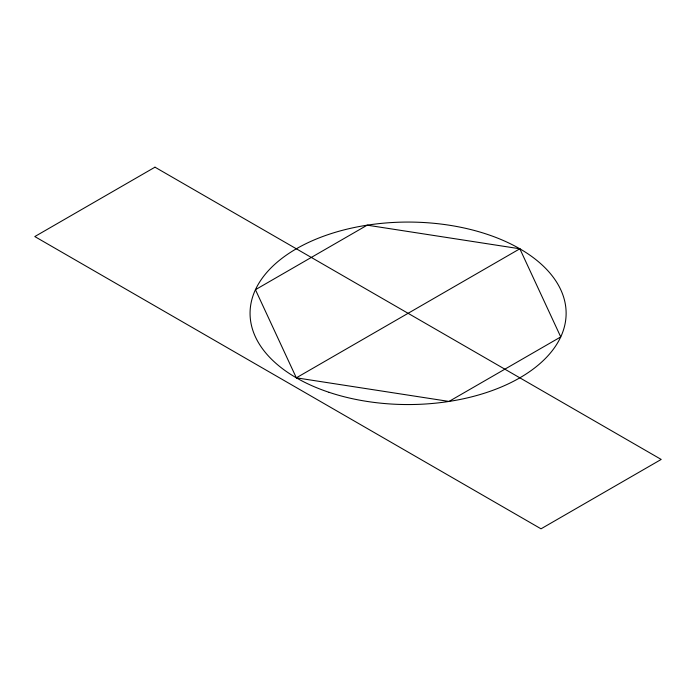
<?xml version="1.0" encoding="UTF-8"?>
<svg xmlns="http://www.w3.org/2000/svg" width="696" height="696" viewBox="0 0 696 696"><rect width="100%" height="100%" fill="white"/><g stroke="black" fill="none" stroke-linecap="round" stroke-linejoin="round"><path stroke-width="1.04" d="M296.339 377.824L519.842 248.785L560.741 336.925L448.998 401.435L296.339 377.824L255.441 289.693L367.192 225.173L519.842 248.785M154.982 167.179L34.8 236.562L541.018 528.821L661.2 459.438L154.982 167.179M329.069 392.327A158.036 91.246 0 0 0 566.126 313.304A158.036 91.246 0 0 0 329.069 234.291A158.036 91.246 0 0 0 329.069 392.327"/></g></svg>
